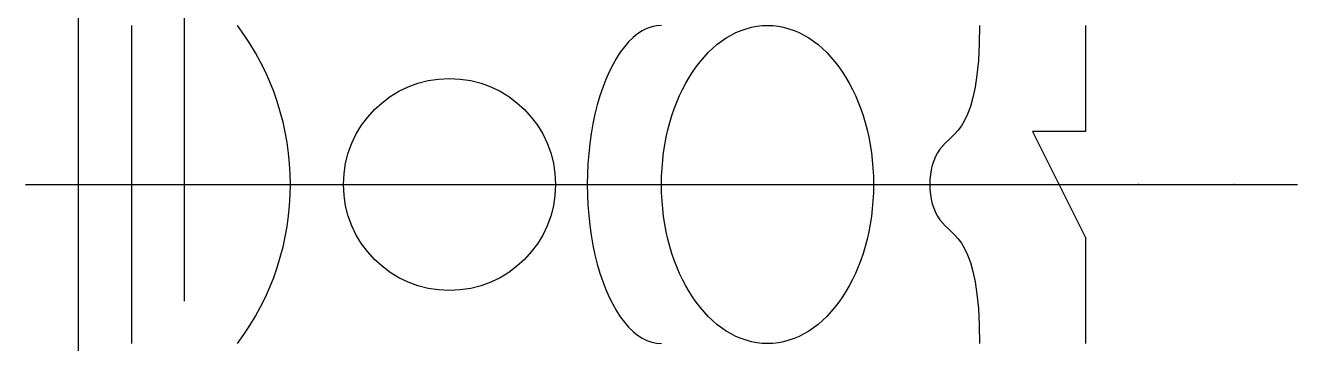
# Model space of a CAD drawing. Header units: millimetres. Extents: x 0 to 120, y 10 to 40.
import ezdxf

# ---------------------------------------------------------------- set-up
doc = ezdxf.new("R2010")
doc.units = ezdxf.units.MM
doc.layers.get('0').update_dxf_attribs({"lineweight": 25})

msp = doc.modelspace()

# ---------------------------------------------------------------- linework, layer by layer
for p, q in [((10, 40), (10, 10)), ((0, 25), (120, 25))]:
    msp.add_line(p, q)
msp.add_xline((5, 30), (0, 1))
msp.add_ray((15, 14), (0, 1))
msp.add_lwpolyline([(100, 40), (100, 30), (95, 30), (100, 20), (100, 10)])
msp.add_circle((40, 25), 10)
msp.add_arc((0, 25), 25, 323.1301, 36.8699)
msp.add_ellipse((60, 25), major_axis=(0, 15), ratio=0.466667, start_param=0, end_param=3.141593)
msp.add_ellipse((70, 25), major_axis=(0, 15), ratio=0.666667)
msp.add_open_spline([(90, 40), (90, 30), (85, 30), (85, 20), (90, 20), (90, 10)], degree=3)
for p in [(5, 25), (10, 25), (15, 25), (25, 25), (30, 25), (50, 25), (53, 25), (60, 25), (80, 25), (85.31, 25), (97.5, 25), (105, 25), (114, 25)]:
    msp.add_point(p)

doc.saveas('drawing.dxf')
